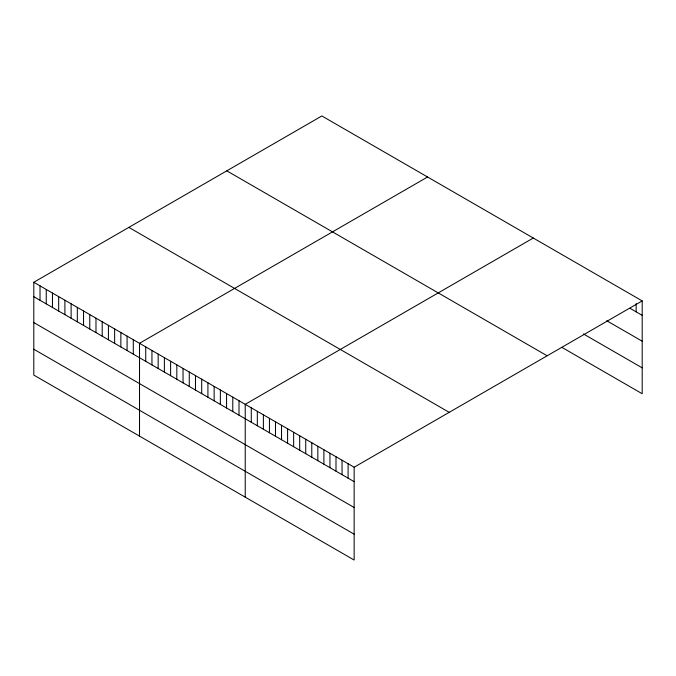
<?xml version="1.0" encoding="UTF-8"?>
<svg xmlns="http://www.w3.org/2000/svg" width="676" height="676" viewBox="0 0 676 676"><rect width="100%" height="100%" fill="white"/><g stroke="black" fill="none" stroke-linecap="round" stroke-linejoin="round"><path stroke-width="1.01" d="M33.8 282.264L354.148 467.217L354.148 560.041L33.8 375.087L33.8 282.264L321.852 115.959L642.2 300.913L642.2 393.736L561.807 347.32M427.57 176.994L139.518 343.298L139.518 436.121M533.279 238.028L245.227 404.332L245.227 497.156M354.148 467.217L642.2 300.913M630.1 308.357L642.2 315.346M606.761 320.754L642.2 341.211M583.422 333.927L642.2 367.862M226.798 170.842L547.146 355.787M128.854 227.381L449.202 412.335M33.8 296.696L354.148 481.65M33.8 322.57L354.148 507.515M33.8 349.222L354.148 534.175M636.15 303.6L636.15 311.847M348.098 463.719L348.098 478.152M342.048 460.229L342.048 474.662M335.997 456.731L335.997 471.172M329.947 453.241L329.947 467.674M323.889 449.751L323.889 464.184M317.838 446.253L317.838 460.686M311.788 442.763L311.788 457.196M305.738 439.265L305.738 453.697M299.688 435.775L299.688 450.208M293.637 432.277L293.637 446.718M287.587 428.787L287.587 443.219M281.537 425.297L281.537 439.73M275.487 421.799L275.487 436.231M269.437 418.309L269.437 432.741M263.378 414.81L263.378 429.243M257.328 411.321L257.328 425.753M251.278 407.822L251.278 422.263M239.008 400.741L239.008 415.174M232.789 397.15L232.789 411.583M226.57 393.559L226.57 407.991M220.359 389.967L220.359 404.409M214.14 386.385L214.14 400.817M207.921 382.793L207.921 397.226M201.701 379.202L201.701 393.635M195.482 375.611L195.482 390.044M189.263 372.02L189.263 386.452M183.044 368.428L183.044 382.861M176.825 364.837L176.825 379.27M170.606 361.246L170.606 375.687M164.386 357.663L164.386 372.096M158.167 354.072L158.167 368.505M151.948 350.481L151.948 364.913M145.737 346.889L145.737 361.322M133.299 339.707L133.299 354.139M127.08 336.116L127.08 350.548M120.86 332.524L120.86 346.965M114.641 328.942L114.641 343.374M108.422 325.35L108.422 339.783M102.203 321.759L102.203 336.192M95.984 318.168L95.984 332.6M89.764 314.577L89.764 329.009M83.545 310.985L83.545 325.418M77.326 307.394L77.326 321.827M71.115 303.803L71.115 318.244M64.896 300.22L64.896 314.653M58.677 296.629L58.677 311.061M52.458 293.038L52.458 307.47M46.238 289.446L46.238 303.879M40.019 285.855L40.019 300.288"/></g></svg>
